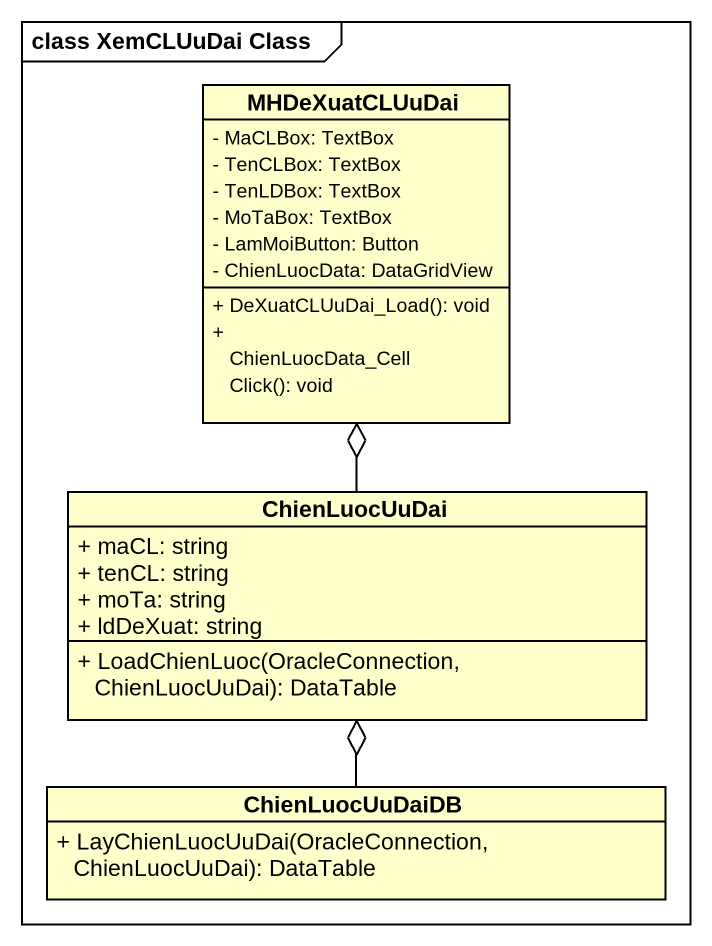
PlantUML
@startuml
mainframe class XemCLUuDai Class
hide circle
hide empty members
skinparam classAttributeIconSize 0
class MHDeXuatCLUuDai {
  - MaCLBox: TextBox
  - TenCLBox: TextBox
  - TenLDBox: TextBox
  - MoTaBox: TextBox
  - LamMoiButton: Button
  - ChienLuocData: DataGridView
  + DeXuatCLUuDai_Load(): void
  + ChienLuocData_CellClick(): void
}
class ChienLuocUuDai {
  + maCL: string
  + tenCL: string
  + moTa: string
  + ldDeXuat: string
  + LoadChienLuoc(OracleConnection, ChienLuocUuDai): DataTable
}
class ChienLuocUuDaiDB {
  + LayChienLuocUuDai(OracleConnection, ChienLuocUuDai): DataTable
}
ChienLuocUuDai -up-o MHDeXuatCLUuDai
ChienLuocUuDaiDB -up-o ChienLuocUuDai
@enduml
